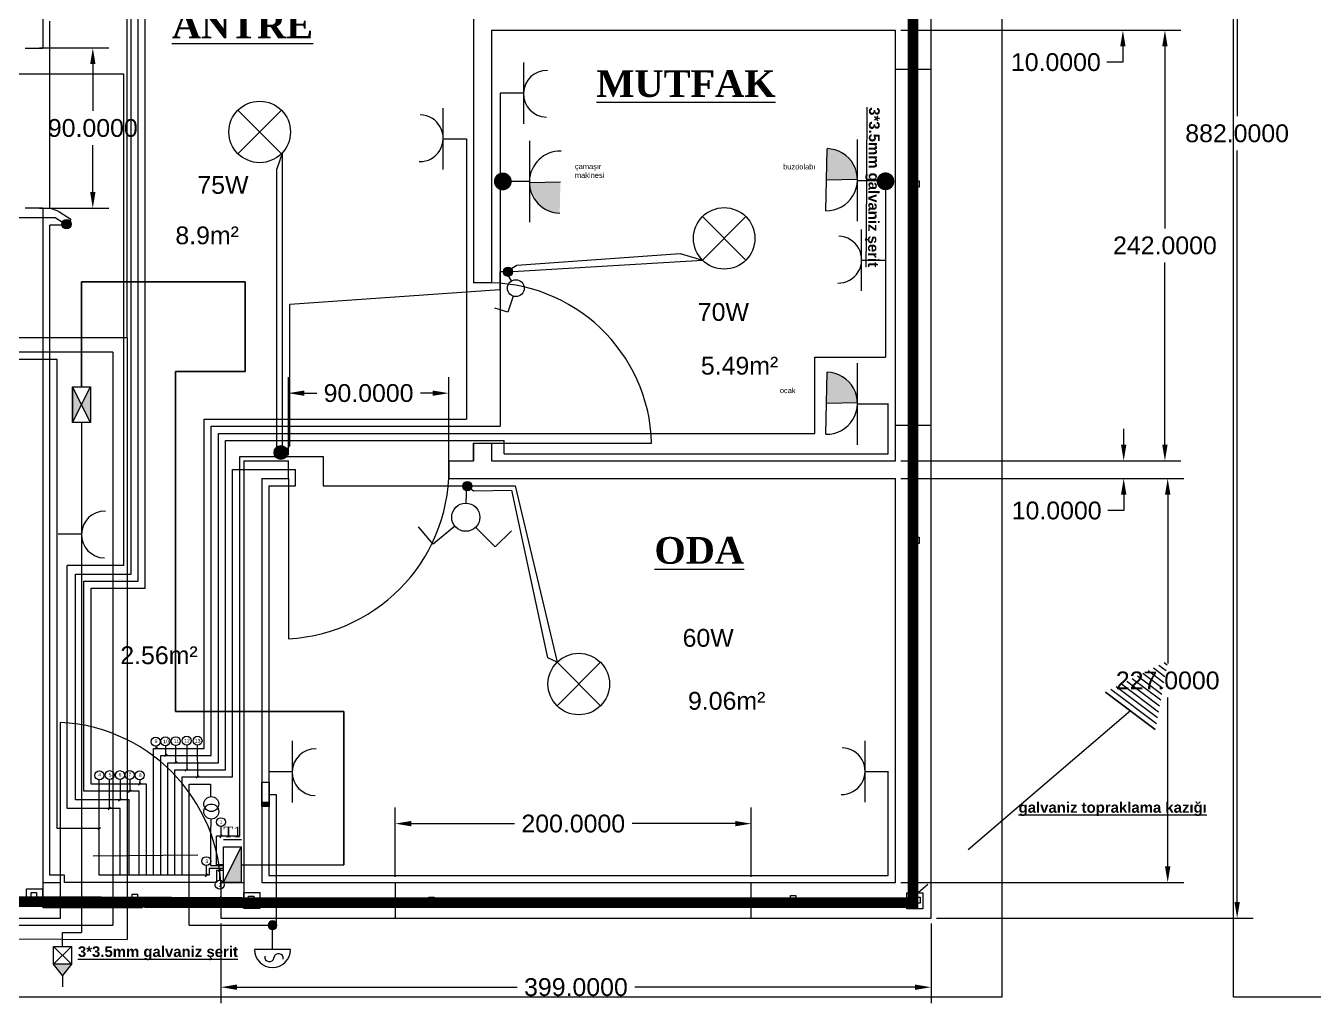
# Model space of a CAD drawing. Header units: millimetres. Extents: x 50 to 5784, y -13 to 1597.
# Drawn here: x 1821 to 2545, y 225 to 775 of the extents above; entities that cross this region are included whole.
import ezdxf

# ---------------------------------------------------------------- set-up
doc = ezdxf.new("R2010")
doc.units = ezdxf.units.MM
doc.header["$MEASUREMENT"] = 0
doc.linetypes.add('ACAD_ISO02W100', pattern=[15, 12, -3])
for name, color, linetype in [('aydınlatma', 21, 'Continuous'), ('kapılar', 241, 'Continuous'), ('Layer4', 230, 'Continuous'), ('mimari proje', 2, 'Continuous'), ('oda isimleri', 191, 'Continuous'), ('priz', 91, 'Continuous'), ('semboller', 7, 'Continuous'), ('telefon', 220, 'Continuous'), ('topraklama', 97, 'ACAD_ISO02W100'), ('tv', 211, 'Continuous'), ('zil', 181, 'Continuous'), ('ölçekler', 241, 'Continuous')]:
    doc.layers.add(name, color=color, linetype=linetype)
doc.styles.get("Standard").update_dxf_attribs({"font": 'Arial.ttf'})
doc.dimstyles.get("Standard").update_dxf_attribs({"dimtxt": 0.2, "dimasz": 0.18, "dimexe": 0.18, "dimexo": 0.0625, "dimgap": 0.09, "dimtad": 0, "dimtih": 1, "dimtoh": 1, "dimdec": 4, "dimzin": 0, "dimdsep": 46, "dimtxsty": 'Standard', "dimcen": 0.09, "dimadec": 0, "dimazin": 0, "dimtfac": 1, "dimtdec": 4, "dimtofl": 0, "dimtmove": 0, "dimatfit": 3, "dimfxl": 1, "dimtolj": 1, "dimtzin": 0, "dimarcsym": 0})

# ---------------------------------------------------------------- blocks, each defined once
blk = doc.blocks.new('*D6')
at = {"layer": 'Defpoints', "color": 0, "transparency": 16777216}
for p in [(2329.58, 1155.17), (2329.58, 273.17), (2501.54, 273.17)]:
    blk.add_point(p, dxfattribs=at)
at = {"layer": 'ölçekler', "color": 0, "lineweight": -2, "transparency": 16777216}
for p, q in [((2332.7, 1155.17), (2510.54, 1155.17)), ((2501.54, 1146.17), (2501.54, 723.77)), ((2501.54, 282.17), (2501.54, 704.56)), ((2332.7, 273.17), (2510.54, 273.17))]:
    blk.add_line(p, q, dxfattribs=at)
at = {"layer": 'ölçekler', "color": 0, "transparency": 16777216}
for points in [[(2500.04, 1146.17), (2503.04, 1146.17), (2501.54, 1155.17)], [(2500.04, 282.17), (2503.04, 282.17), (2501.54, 273.17)]]:
    blk.add_solid(points, dxfattribs=at)
at = {"layer": 'ölçekler', "color": 0, "transparency": 16777216, "insert": (2501.54, 714.17), "char_height": 10, "attachment_point": 5}
blk.add_mtext('\\A1;882.0000', dxfattribs=at)
blk = doc.blocks.new('*D8')
at = {"layer": 'Defpoints', "color": 0, "transparency": 16777216}
for p in [(2309.58, 782.17), (2309.58, 772.17), (2437.36, 772.17)]:
    blk.add_point(p, dxfattribs=at)
at = {"layer": 'ölçekler', "color": 0, "lineweight": -2, "transparency": 16777216}
for p, q in [((2437.36, 791.17), (2437.36, 800.17)), ((2312.7, 782.17), (2446.36, 782.17)), ((2312.7, 772.17), (2446.36, 772.17)), ((2437.36, 763.17), (2437.36, 754.17)), ((2437.36, 754.17), (2428.36, 754.17))]:
    blk.add_line(p, q, dxfattribs=at)
at = {"layer": 'ölçekler', "color": 0, "transparency": 16777216}
for points in [[(2435.86, 791.17), (2438.86, 791.17), (2437.36, 782.17)], [(2435.86, 763.17), (2438.86, 763.17), (2437.36, 772.17)]]:
    blk.add_solid(points, dxfattribs=at)
at = {"layer": 'ölçekler', "color": 0, "transparency": 16777216, "insert": (2399.7, 754.17), "char_height": 10, "attachment_point": 5}
blk.add_mtext('\\A1;10.0000', dxfattribs=at)
blk = doc.blocks.new('*D9')
at = {"layer": 'Defpoints', "color": 0, "transparency": 16777216}
for p in [(2309.58, 772.17), (2309.58, 530.17), (2460.98, 530.17)]:
    blk.add_point(p, dxfattribs=at)
at = {"layer": 'ölçekler', "color": 0, "lineweight": -2, "transparency": 16777216}
for p, q in [((2312.7, 772.17), (2469.98, 772.17)), ((2460.98, 763.17), (2460.98, 660.77)), ((2460.98, 539.17), (2460.98, 641.56)), ((2312.7, 530.17), (2469.98, 530.17))]:
    blk.add_line(p, q, dxfattribs=at)
at = {"layer": 'ölçekler', "color": 0, "transparency": 16777216}
for points in [[(2459.48, 763.17), (2462.48, 763.17), (2460.98, 772.17)], [(2459.48, 539.17), (2462.48, 539.17), (2460.98, 530.17)]]:
    blk.add_solid(points, dxfattribs=at)
at = {"layer": 'ölçekler', "color": 0, "transparency": 16777216, "insert": (2460.98, 651.17), "char_height": 10, "attachment_point": 5}
blk.add_mtext('\\A1;242.0000', dxfattribs=at)
blk = doc.blocks.new('*D10')
at = {"layer": 'Defpoints', "color": 0, "transparency": 16777216}
for p in [(2309.58, 530.17), (2309.58, 520.17), (2437.81, 520.17)]:
    blk.add_point(p, dxfattribs=at)
at = {"layer": 'ölçekler', "color": 0, "lineweight": -2, "transparency": 16777216}
for p, q in [((2437.81, 539.17), (2437.81, 548.17)), ((2312.7, 530.17), (2446.81, 530.17)), ((2312.7, 520.17), (2446.81, 520.17)), ((2437.81, 511.17), (2437.81, 502.17)), ((2437.81, 502.17), (2428.81, 502.17))]:
    blk.add_line(p, q, dxfattribs=at)
at = {"layer": 'ölçekler', "color": 0, "transparency": 16777216}
for points in [[(2436.31, 539.17), (2439.31, 539.17), (2437.81, 530.17)], [(2436.31, 511.17), (2439.31, 511.17), (2437.81, 520.17)]]:
    blk.add_solid(points, dxfattribs=at)
at = {"layer": 'ölçekler', "color": 0, "transparency": 16777216, "insert": (2400.16, 502.17), "char_height": 10, "attachment_point": 5}
blk.add_mtext('\\A1;10.0000', dxfattribs=at)
blk = doc.blocks.new('*D11')
at = {"layer": 'Defpoints', "color": 0, "transparency": 16777216}
for p in [(2309.58, 520.17), (2309.58, 293.17), (2462.53, 293.17)]:
    blk.add_point(p, dxfattribs=at)
at = {"layer": 'ölçekler', "color": 0, "lineweight": -2, "transparency": 16777216}
for p, q in [((2312.7, 520.17), (2471.53, 520.17)), ((2462.53, 511.17), (2462.53, 416.27)), ((2462.53, 302.17), (2462.53, 397.06)), ((2312.7, 293.17), (2471.53, 293.17))]:
    blk.add_line(p, q, dxfattribs=at)
at = {"layer": 'ölçekler', "color": 0, "transparency": 16777216}
for points in [[(2461.03, 511.17), (2464.03, 511.17), (2462.53, 520.17)], [(2461.03, 302.17), (2464.03, 302.17), (2462.53, 293.17)]]:
    blk.add_solid(points, dxfattribs=at)
at = {"layer": 'ölçekler', "color": 0, "transparency": 16777216, "insert": (2462.53, 406.67), "char_height": 10, "attachment_point": 5}
blk.add_mtext('\\A1;227.0000', dxfattribs=at)
blk = doc.blocks.new('*D24')
at = {"layer": 'Defpoints', "color": 0, "transparency": 16777216}
for p in [(1930.58, 273.17), (2329.58, 273.17), (2329.58, 234.31)]:
    blk.add_point(p, dxfattribs=at)
at = {"layer": 'ölçekler', "color": 0, "lineweight": -2, "transparency": 16777216}
for p, q in [((1930.58, 270.04), (1930.58, 225.31)), ((2329.58, 270.04), (2329.58, 225.31)), ((1939.58, 234.31), (2097.07, 234.31)), ((2320.58, 234.31), (2163.09, 234.31))]:
    blk.add_line(p, q, dxfattribs=at)
at = {"layer": 'ölçekler', "color": 0, "transparency": 16777216}
for points in [[(1939.58, 235.81), (1939.58, 232.81), (1930.58, 234.31)], [(2320.58, 235.81), (2320.58, 232.81), (2329.58, 234.31)]]:
    blk.add_solid(points, dxfattribs=at)
at = {"layer": 'ölçekler', "color": 0, "transparency": 16777216, "insert": (2130.08, 234.31), "char_height": 10, "attachment_point": 5}
blk.add_mtext('\\A1;399.0000', dxfattribs=at)
blk = doc.blocks.new('*D25')
at = {"layer": 'Defpoints', "color": 0, "transparency": 16777216}
for p in [(1825.58, 762.17), (1825.58, 672.17), (1858.66, 672.17)]:
    blk.add_point(p, dxfattribs=at)
at = {"layer": 'ölçekler', "color": 0, "lineweight": -2, "transparency": 16777216}
for p, q in [((1828.7, 762.17), (1867.66, 762.17)), ((1858.66, 753.17), (1858.66, 726.77)), ((1858.66, 681.17), (1858.66, 707.56)), ((1828.7, 672.17), (1867.66, 672.17))]:
    blk.add_line(p, q, dxfattribs=at)
at = {"layer": 'ölçekler', "color": 0, "transparency": 16777216}
for points in [[(1857.16, 753.17), (1860.16, 753.17), (1858.66, 762.17)], [(1857.16, 681.17), (1860.16, 681.17), (1858.66, 672.17)]]:
    blk.add_solid(points, dxfattribs=at)
at = {"layer": 'ölçekler', "color": 0, "transparency": 16777216, "insert": (1858.66, 717.17), "char_height": 10, "attachment_point": 5}
blk.add_mtext('\\A1;90.0000', dxfattribs=at)
blk = doc.blocks.new('*D26')
at = {"layer": 'Defpoints', "color": 0, "transparency": 16777216}
for p in [(2058.58, 568.18), (1968.58, 530.17), (2058.58, 525.17)]:
    blk.add_point(p, dxfattribs=at)
at = {"layer": 'ölçekler', "color": 0, "lineweight": -2, "transparency": 16777216}
for p, q in [((1968.58, 533.29), (1968.58, 577.18)), ((2058.58, 528.29), (2058.58, 577.18)), ((1977.58, 568.18), (1984.46, 568.18)), ((2049.58, 568.18), (2042.7, 568.18))]:
    blk.add_line(p, q, dxfattribs=at)
at = {"layer": 'ölçekler', "color": 0, "transparency": 16777216}
for points in [[(1977.58, 569.68), (1977.58, 566.68), (1968.58, 568.18)], [(2049.58, 569.68), (2049.58, 566.68), (2058.58, 568.18)]]:
    blk.add_solid(points, dxfattribs=at)
at = {"layer": 'ölçekler', "color": 0, "transparency": 16777216, "insert": (2013.58, 568.18), "char_height": 10, "attachment_point": 5}
blk.add_mtext('\\A1;90.0000', dxfattribs=at)
blk = doc.blocks.new('*D29')
at = {"layer": 'Defpoints', "color": 0, "transparency": 16777216}
for p in [(2228.58, 326.24), (2028.58, 293.17), (2228.58, 293.17)]:
    blk.add_point(p, dxfattribs=at)
at = {"layer": 'ölçekler', "color": 0, "lineweight": -2, "transparency": 16777216}
for p, q in [((2028.58, 296.29), (2028.58, 335.24)), ((2228.58, 296.29), (2228.58, 335.24)), ((2037.58, 326.24), (2095.49, 326.24)), ((2219.58, 326.24), (2161.67, 326.24))]:
    blk.add_line(p, q, dxfattribs=at)
at = {"layer": 'ölçekler', "color": 0, "transparency": 16777216}
for points in [[(2037.58, 327.74), (2037.58, 324.74), (2028.58, 326.24)], [(2219.58, 327.74), (2219.58, 324.74), (2228.58, 326.24)]]:
    blk.add_solid(points, dxfattribs=at)
at = {"layer": 'ölçekler', "color": 0, "transparency": 16777216, "insert": (2128.58, 326.24), "char_height": 10, "attachment_point": 5}
blk.add_mtext('\\A1;200.0000', dxfattribs=at)
blk = doc.blocks.new('buat')
at = {"layer": 'semboller'}
h = blk.add_hatch(color=256, dxfattribs=at)
h.dxf.hatch_style = 1
h.paths.add_polyline_path([(0.71, 0.14, 1), (-1.29, 0.14, 1)])
blk.add_circle((-0.29, 0.14), 1, dxfattribs=at)
blk = doc.blocks.new('tek kutup anahtar')
at = {"layer": 'semboller'}
for p, q in [((-4.88, -0.04), (-11.18, -0.04)), ((2.99, -3.43), (9.33, -10.44)), ((9.33, -10.44), (3.79, -15.66))]:
    blk.add_line(p, q, dxfattribs=at)
blk.add_circle((-0.13, 0.09), 4.73, dxfattribs=at)
blk = doc.blocks.new('komütatör')
at = {"layer": 'semboller'}
for p, q in [((0.04, 8.65), (0.49, 19.2)), ((-18.4, -14.39), (-26.75, -4.74)), ((-6.2, -4.28), (-18.4, -14.39)), ((5.2, -4.76), (16.49, -15.88)), ((16.49, -15.88), (25.62, -6.98))]:
    blk.add_line(p, q, dxfattribs=at)
blk.add_circle((-0.09, 0.7), 7.92, dxfattribs=at)
blk = doc.blocks.new('bir faz priz')
at = {"layer": 'semboller'}
for p, q in [((0, 6.56), (0, -6.56)), ((0, 0), (-4.97, 0))]:
    blk.add_line(p, q, dxfattribs=at)
blk.add_arc((5, -0.11), 5, 88.7887, 268.7887, dxfattribs=at)
blk = doc.blocks.new('etanj priz')
at = {"layer": 'semboller'}
h = blk.add_hatch(color=256, dxfattribs=at)
h.dxf.hatch_style = 1
h.paths.add_polyline_path([(5, -0.11), (0, -0.21, 0.401883), (4.89, -5.1)])
blk.add_line((5, -0.11), (0, -0.21), dxfattribs=at)
at = {"layer": 'aydınlatma'}
blk.add_blockref('bir faz priz', (0, 0), dxfattribs=at)
blk = doc.blocks.new('priz buat')
at = {"layer": 'priz', "const_width": 5}
blk.add_lwpolyline([(-2.59, 0, 1), (2.41, 0, 1)], format="xyb", close=True, dxfattribs=at)
blk = doc.blocks.new('linye no')
at = {"layer": 'semboller'}
for p, q in [((0, 0), (-0.64, -0.76)), ((0, 5.43), (0, 0)), ((0, 0), (0.64, 0.76))]:
    blk.add_line(p, q, dxfattribs=at)
blk.add_circle((0, 7.96), 2.52, dxfattribs=at)
blk = doc.blocks.new('*D51')
at = {"layer": 'Defpoints', "color": 0, "ltscale": 10, "transparency": 16777216}
for p in [(1830.58, 293.17), (1943.58, 293.17), (1943.58, 279.02)]:
    blk.add_point(p, dxfattribs=at)
at = {"layer": 'ölçekler', "color": 0, "lineweight": -2, "ltscale": 10, "transparency": 16777216}
for p, q in [((1830.58, 293.1), (1830.58, 278.84)), ((1943.58, 293.1), (1943.58, 278.84)), ((1830.76, 279.02), (1886.43, 279.02)), ((1943.4, 279.02), (1887.73, 279.02))]:
    blk.add_line(p, q, dxfattribs=at)
at = {"layer": 'ölçekler', "color": 0, "ltscale": 10, "transparency": 16777216}
for points in [[(1830.76, 279.05), (1830.76, 278.99), (1830.58, 279.02)], [(1943.4, 279.05), (1943.4, 278.99), (1943.58, 279.02)]]:
    blk.add_solid(points, dxfattribs=at)
at = {"layer": 'ölçekler', "color": 0, "ltscale": 10, "transparency": 16777216, "insert": (1887.08, 279.02), "char_height": 0.2, "attachment_point": 5}
blk.add_mtext('\\A1;113.0000', dxfattribs=at)
blk = doc.blocks.new('at')
at = {"layer": 'semboller'}
h = blk.add_hatch(color=256, dxfattribs=at)
h.dxf.hatch_style = 1
h.paths.add_polyline_path([(-10, 5), (0, 0), (10, 5)])
h.paths.add_polyline_path([(10, -5), (0, 0), (-10, -5)])
for p, q in [((-10, -5), (10, 5)), ((10, 5), (-10, 5)), ((-10, 5), (10, -5))]:
    blk.add_line(p, q, dxfattribs=at)
blk.add_lwpolyline([(-10, 5), (10, 5), (10, -5), (-10, -5)], close=True, dxfattribs=at)
blk = doc.blocks.new('kompakt şalter')
at = {"layer": 'semboller', "ltscale": 10}
h = blk.add_hatch(color=256, dxfattribs=at)
h.dxf.hatch_style = 1
h.paths.add_polyline_path([(5, -5), (11.32, 0), (5, 5)])
for p, q in [((-5, 5), (5, 5)), ((-5, -5), (-5, 5)), ((-5, 5), (5, -5)), ((-5, -5), (5, 5)), ((5, 5), (5, -5)), ((5, 5), (11.32, 0)), ((11.32, 0), (5, -5)), ((5, -5), (-5, -5))]:
    blk.add_line(p, q, dxfattribs=at)
blk = doc.blocks.new('topraklama kazığı')
at = {"layer": 'topraklama', "ltscale": 10}
for p, q in [((-163.35, 111.87), (-161.94, 113.28)), ((-162.29, 108.69), (-158.76, 112.22)), ((-161.23, 105.51), (-155.58, 111.16)), ((-160.17, 102.32), (-152.39, 110.1)), ((-159.11, 99.14), (-149.21, 109.04)), ((-158.05, 95.96), (-146.03, 107.98)), ((-156.99, 92.78), (-142.85, 106.92)), ((-155.93, 89.6), (-139.67, 105.86)), ((-154.87, 86.41), (-136.48, 104.8)), ((-153.81, 83.23), (-133.3, 103.74)), ((-152.75, 80.05), (-130.12, 102.68)), ((-151.69, 76.87), (-126.94, 101.62)), ((-139.31, 89.24), (0, 0))]:
    blk.add_line(p, q, dxfattribs=at)
blk.add_lwpolyline([(-126.94, 101.62), (-126.94, 101.62), (-151.69, 76.87)], dxfattribs=at)

msp = doc.modelspace()

# ---------------------------------------------------------------- hatches: boundary and pattern name
at = {"layer": 'semboller', "ltscale": 10}
h = msp.add_hatch(color=256, dxfattribs=at)
h.dxf.hatch_style = 1
h.paths.add_polyline_path([(1953.57998, 338.61882), (1953.57998, 335.89853), (1957.66042, 335.89853), (1957.66042, 338.61882)])
at = {"layer": 'semboller'}
h = msp.add_hatch(color=256, dxfattribs=at)
h.dxf.hatch_style = 1
h.paths.add_polyline_path([(1942.07998, 293.16746), (1942.07998, 313.16746), (1932.07998, 293.16746)])
at = {"layer": 'semboller', "ltscale": 10}
h = msp.add_hatch(dxfattribs=at)
h.set_pattern_fill('ANSI31', color=256, scale=0.272029, angle=90)
h.set_pattern_definition([(135, (2386.029848, -190.105808), (-0.02404423, -0.02404423), [])])
h.paths.add_polyline_path([(1953.57998, 282.28628), (1953.57998, 279.56599), (1957.66042, 279.56599), (1957.66042, 282.28628)])
at = {"layer": 'zil', "ltscale": 10}
h = msp.add_hatch(color=256, dxfattribs=at)
h.dxf.hatch_style = 1
h.paths.add_polyline_path([(1957.12423, 269.16746), (1961.57998, 269.16746), (1961.57998, 270.72471, 0.709820855)])
h.paths.add_polyline_path([(1957.12423, 269.16746, 0.414213562), (1959.62423, 266.66746), (1959.62423, 269.16746)])
h.paths.add_polyline_path([(1959.62423, 269.16746), (1959.62423, 266.66746, 0.414213562), (1962.12423, 269.16746, 0.169713186), (1961.57998, 270.72471), (1961.57998, 269.16746)])

# ---------------------------------------------------------------- linework, layer by layer
at = {"layer": 'aydınlatma'}
for p, q in [((1834.57998, 672.16746), (1834.57998, 777.16746)), ((1965.29732, 703.48478), (1962.08587, 694.30446)), ((1965.29732, 532.63273), (1965.29732, 703.48478)), ((1962.08587, 532.63273), (1962.08587, 694.30446)), ((1804.69644, 666.91855), (1837.50382, 666.91855)), ((1839.64545, 670.29692), (1834.57998, 672.16746)), ((1837.50382, 666.91855), (1844.2098, 662.66746)), ((1839.64545, 670.29692), (1846.35144, 666.04583)), ((1846.35144, 666.04583), (1844.2098, 662.66746)), ((1834.57998, 297.19611), (1834.57998, 662.66746)), ((1844.2098, 662.66746), (1834.57998, 662.66746)), ((2096.78638, 640.16911), (2188.67432, 646.60303)), ((2188.67432, 646.60303), (2201.14157, 642.95152)), ((2091.50604, 636.41198), (2201.14157, 642.95152)), ((2091.50604, 636.41198), (2094.01587, 638.5063)), ((2094.01587, 638.5063), (2096.78638, 640.16911)), ((2091.50604, 636.41198), (2087.23742, 636.41198)), ((2087.23742, 636.41198), (2087.23742, 626.2279)), ((2087.23742, 626.2279), (1969.29732, 618.05876)), ((1969.29732, 539.16061), (1969.29732, 618.05876)), ((1969.29732, 539.16061), (1965.29732, 532.63273)), ((1941.22551, 367.91971), (1941.22551, 532.63273)), ((1941.22551, 532.63273), (1965.29732, 532.63273)), ((1965.29732, 532.63273), (1988.03603, 532.63273)), ((1965.29732, 532.63273), (1969.29732, 532.63273)), ((1988.03603, 532.63273), (1988.03603, 516.16746)), ((1988.03603, 516.16746), (2095.9222, 516.16746)), ((2068.75417, 516.16746), (2072.55118, 513.29806)), ((2085.91844, 516.16746), (2085.91844, 516.16746)), ((2095.9222, 516.16746), (2119.44374, 416.90403)), ((2072.55118, 513.29806), (2094.01564, 513.57054)), ((2114.2512, 419.3512), (2094.01564, 513.57054)), ((2119.44374, 416.90403), (2114.2512, 419.3512)), ((1941.22551, 349.98796), (1941.22551, 367.91971)), ((1941.22551, 319.11793), (1941.22551, 349.98796)), ((1928.07998, 303.16746), (1928.07998, 319.11793)), ((1941.22551, 319.11793), (1928.07998, 319.11793)), ((1834.57998, 302.25524), (1834.57998, 302.25524)), ((1842.79097, 297.19611), (1834.57998, 297.19611)), ((1842.79097, 293.19611), (1842.79097, 297.19611)), ((1932.07998, 303.16746), (1928.07998, 303.16746)), ((1932.07998, 299.86765), (1928.07998, 299.86765)), ((1928.07998, 299.86765), (1928.07998, 293.19611)), ((1928.07998, 293.19611), (1842.79097, 293.19611))]:
    msp.add_line(p, q, dxfattribs=at)
at = {"layer": 'kapılar'}
for p, q in [((2082.57998, 540.16746), (2172.57998, 540.16746)), ((1968.57998, 520.16746), (1968.57998, 430.16746)), ((1840.57998, 293.16746), (1840.57998, 383.16746))]:
    msp.add_line(p, q, dxfattribs=at)
for centre, radius, start, end in [((2080.07998, 537.66746), 92.53378, 1.5481577, 91.5481577), ((1963.57998, 525.16746), 95.13149, 273.0127875, 3.0127875), ((1835.57998, 288.16746), 95.13149, 356.9872125, 86.9872125)]:
    msp.add_arc(centre, radius, start, end, dxfattribs=at)
at = {"layer": 'Layer4', "ltscale": 10}
for points in [[(2499.47472, 1597.35318), (3829.61151, 1597.35318), (3829.61151, 228.68), (2499.47472, 228.68)], [(1403.14201, 1180.38156), (2369.30379, 1180.38156), (2369.30379, 228.68), (1403.14201, 228.68)]]:
    msp.add_lwpolyline(points, close=True, dxfattribs=at)
at = {"layer": 'mimari proje'}
for p, q in [((2329.57998, 273.16746), (2329.57998, 1155.16746)), ((1830.57998, 792.16746), (1830.57998, 762.16746)), ((2072.57998, 792.16746), (2072.57998, 630.16746)), ((2082.57998, 772.16746), (2309.57998, 772.16746)), ((2082.57998, 772.16746), (2082.57998, 630.16746)), ((2309.57998, 530.16746), (2309.57998, 772.16746)), ((1820.57998, 762.16746), (1830.57998, 762.16746)), ((2329.57998, 750.16746), (2309.57998, 750.16746)), ((2319.57998, 750.16746), (2319.57998, 550.16746)), ((2329.57998, 550.16746), (2329.57998, 750.16746)), ((1830.57998, 672.16746), (1820.57998, 672.16746)), ((1830.57998, 672.16746), (1830.57998, 293.16746)), ((2082.57998, 630.16746), (2072.57998, 630.16746)), ((2309.57998, 530.16746), (2309.57998, 550.16746)), ((2309.57998, 550.16746), (2329.57998, 550.16746)), ((2072.57998, 530.16746), (2072.57998, 540.16746)), ((2072.57998, 540.16746), (2082.57998, 540.16746)), ((2072.57998, 540.16746), (2072.57998, 530.16746)), ((2082.57998, 540.16746), (2082.57998, 530.16746)), ((1943.57998, 530.16746), (1968.57998, 530.16746)), ((1943.57998, 530.16746), (1943.57998, 293.16746)), ((1968.57998, 520.16746), (1968.57998, 530.16746)), ((2058.57998, 530.16746), (2058.57998, 520.16746)), ((2058.57998, 530.16746), (2072.57998, 530.16746)), ((2082.57998, 530.16746), (2309.57998, 530.16746)), ((1953.57998, 520.16746), (1968.57998, 520.16746)), ((1953.57998, 520.16746), (1953.57998, 293.16746)), ((1953.57998, 520.16746), (1968.57998, 520.16746)), ((2058.57998, 520.16746), (2309.57998, 520.16746)), ((2309.57998, 293.16746), (2309.57998, 520.16746)), ((1830.57998, 293.16746), (1840.57998, 293.16746)), ((1830.57998, 293.16746), (1840.57998, 293.16746)), ((1840.57998, 293.16746), (1840.57998, 293.16746)), ((1840.57998, 273.16746), (1840.57998, 293.16746)), ((1930.57998, 293.16746), (1930.57998, 273.16746)), ((1930.57998, 293.16746), (1943.57998, 293.16746)), ((1953.57998, 293.16746), (2309.57998, 293.16746)), ((1953.57998, 293.16746), (2028.57998, 293.16746)), ((2028.57998, 293.16746), (2028.57998, 273.16746)), ((2228.57998, 273.16746), (2228.57998, 293.16746)), ((2228.57998, 283.16746), (2028.57998, 283.16746)), ((1447.57998, 273.16746), (1840.57998, 273.16746)), ((1830.57998, 273.16746), (1840.57998, 273.16746)), ((1930.57998, 273.16746), (2329.57998, 273.16746)), ((2028.57998, 273.16746), (2228.57998, 273.16746))]:
    msp.add_line(p, q, dxfattribs=at)
at = {"layer": 'priz'}
for p, q in [((1884.16274, 697.11103), (1884.16274, 804.2381)), ((1888.16274, 697.11103), (1888.16274, 804.2381)), ((1880.16274, 697.11103), (1880.16274, 800.2381)), ((1876.16274, 747.37892), (1805.50493, 747.37892)), ((1876.16274, 697.11103), (1876.16274, 747.37892)), ((2087.52943, 736.71247), (2087.52943, 549.57284)), ((2068.57998, 711.16746), (2068.57998, 553.57284)), ((1876.16274, 471.25512), (1876.16274, 697.11103)), ((1880.16274, 466.53128), (1880.16274, 697.11103)), ((1884.16274, 462.53128), (1884.16274, 697.11103)), ((1888.16274, 458.53128), (1888.16274, 697.11103)), ((2304.00092, 687.78293), (2304.00092, 588.43247)), ((1838.57998, 587.18991), (1816.57998, 587.18991)), ((1838.57998, 323.51721), (1838.57998, 587.18991)), ((2264.2859, 545.57284), (2264.2859, 588.43247)), ((2264.2859, 588.43247), (2304.00092, 588.43247)), ((2305.57998, 534.16746), (2305.57998, 562.11477)), ((1921.22551, 368.49863), (1921.22551, 553.57284)), ((1921.22551, 553.57284), (2068.57998, 553.57284)), ((1925.22551, 364.49863), (1925.22551, 549.57284)), ((1925.22551, 549.57284), (2087.52943, 549.57284)), ((1929.22551, 360.49863), (1929.22551, 545.57284)), ((1929.22551, 545.57284), (2089.67131, 545.57284)), ((2089.67131, 545.57284), (2264.2859, 545.57284)), ((1933.22551, 532.63273), (1933.22551, 541.57284)), ((1933.22551, 541.57284), (2089.67131, 541.57284)), ((2089.67131, 534.16746), (2089.67131, 541.57284)), ((1933.22551, 356.49863), (1933.22551, 532.63273)), ((2089.67131, 534.16746), (2305.57998, 534.16746)), ((1937.22551, 352.49863), (1937.22551, 525.33051)), ((1937.22551, 525.33051), (1972.57998, 525.33051)), ((1972.57998, 516.16746), (1972.57998, 525.33051)), ((1957.57998, 516.16746), (1957.57998, 297.16746)), ((1957.57998, 516.16746), (1972.57998, 516.16746)), ((1844.2302, 334.77635), (1844.2302, 471.25512)), ((1876.16274, 471.25512), (1844.2302, 471.25512)), ((1848.95606, 339.53799), (1848.95606, 466.53128)), ((1848.95606, 466.53128), (1880.16274, 466.53128)), ((1853.68193, 344.49863), (1853.68193, 462.53128)), ((1853.68193, 462.53128), (1884.16274, 462.53128)), ((1857.68193, 458.53128), (1884.16274, 458.53128)), ((1857.68193, 348.49863), (1857.68193, 458.53128)), ((1884.16274, 458.53128), (1888.16274, 458.53128)), ((1892.79387, 297.19611), (1892.79387, 368.49863)), ((1892.79387, 368.49863), (1921.22551, 368.49863)), ((1896.79387, 297.19611), (1896.79387, 364.49863)), ((1896.79387, 364.49863), (1925.22551, 364.49863)), ((1900.79387, 297.19611), (1900.79387, 360.49863)), ((1900.79387, 360.49863), (1929.22551, 360.49863)), ((1904.79387, 297.19611), (1904.79387, 356.49863)), ((1904.79387, 356.49863), (1933.22551, 356.49863)), ((2305.57998, 297.16746), (2305.57998, 355.47527)), ((1888.79387, 348.49863), (1857.68193, 348.49863)), ((1888.79387, 297.19611), (1888.79387, 348.49863)), ((1908.79387, 297.19611), (1908.79387, 352.49863)), ((1908.79387, 352.49863), (1937.22551, 352.49863)), ((1884.79387, 344.49863), (1853.68193, 344.49863)), ((1884.79387, 297.19611), (1884.79387, 344.49863)), ((1874.04292, 334.77635), (1844.2302, 334.77635)), ((1879.04196, 339.53799), (1848.95606, 339.53799)), ((1874.04292, 297.19611), (1874.04292, 334.77635)), ((1879.04196, 297.19611), (1879.04196, 339.53799)), ((1862.22856, 323.51721), (1838.57998, 323.51721)), ((1862.22856, 297.19611), (1862.22856, 323.51721)), ((1924.07998, 297.19611), (1862.22856, 297.19611)), ((1932.07998, 300.99365), (1924.07998, 300.99365)), ((1924.07998, 300.99365), (1924.07998, 297.19611)), ((1957.57998, 297.16746), (2305.57998, 297.16746))]:
    msp.add_line(p, q, dxfattribs=at)
at = {"layer": 'semboller'}
for p, q in [((1940.18306, 727.21006), (1964.62258, 702.77054)), ((1940.18306, 702.77054), (1964.62258, 727.21006)), ((2270.442, 670.71296), (2271.17947, 705.59037)), ((2201.14157, 667.39104), (2225.58109, 642.95152)), ((2201.14157, 642.95152), (2225.58109, 667.39104)), ((2270.442, 545.0448), (2271.17947, 579.92221)), ((2119.44374, 416.90403), (2143.88326, 392.46451)), ((2119.44374, 392.46451), (2143.88326, 416.90403)), ((1894.04984, 369.82894), (1894.04984, 368.49863)), ((1894.23545, 368.62769), (1895.02951, 369.23553)), ((1899.55686, 369.96874), (1899.55686, 364.49863)), ((1905.10692, 370.07344), (1905.10692, 360.49863)), ((1911.39799, 370.28244), (1911.39799, 356.49863)), ((1917.30277, 370.17606), (1917.4092, 352.49863)), ((1894.23545, 368.62769), (1893.44139, 368.01985)), ((1899.6853, 364.65808), (1898.89124, 364.05024)), ((1899.6853, 364.65808), (1900.47936, 365.26592)), ((1905.20821, 360.57598), (1904.41415, 359.96814)), ((1905.20821, 360.57598), (1906.00227, 361.18382)), ((1911.28862, 356.41491), (1910.49456, 355.80707)), ((1911.28862, 356.41491), (1912.08267, 357.02275)), ((1862.22856, 323.51721), (1862.22856, 350.87586)), ((1868.01223, 334.77635), (1868.01223, 350.96579)), ((1873.9559, 350.9251), (1873.9559, 339.53799)), ((1879.45288, 350.97221), (1879.45288, 344.49863)), ((1885.04769, 348.49863), (1884.22747, 347.92658)), ((1885.04769, 350.91842), (1885.04769, 348.49863)), ((1885.04769, 348.49863), (1885.04769, 349.49863)), ((1885.04769, 348.49863), (1885.86791, 349.07069)), ((1917.56152, 352.49925), (1916.76746, 351.89141)), ((1917.56152, 352.49925), (1918.35558, 353.10709)), ((1879.45288, 344.49863), (1878.73208, 343.80548)), ((1879.45288, 344.49863), (1880.17367, 345.19179)), ((1868.01223, 334.77635), (1867.33355, 334.04192)), ((1868.01223, 334.77635), (1868.69092, 335.51078)), ((1873.9559, 339.53799), (1873.16184, 338.93014)), ((1873.9559, 339.53799), (1874.74996, 340.14583)), ((1862.22856, 323.51721), (1861.46185, 322.87522)), ((1862.22856, 323.51721), (1862.99527, 324.15921)), ((1932.07998, 293.16746), (1942.07998, 313.16746)), ((1858.8879, 308.09178), (1917.56784, 308.79855))]:
    msp.add_line(p, q, dxfattribs=at)
at = {"layer": 'semboller', "ltscale": 10}
for p, q in [((1852.2741, 571.74194), (1852.2741, 630.6631)), ((1852.2741, 630.6631), (1944.30596, 630.6631)), ((1944.30596, 630.6631), (1944.30596, 580.35258)), ((1944.30596, 580.35258), (1905.06404, 580.35258)), ((1905.06404, 580.35258), (1905.06404, 389.34314)), ((1852.2741, 551.74194), (1852.2741, 265.09982)), ((1905.06404, 389.34314), (1999.75652, 389.34314)), ((1999.75652, 389.34314), (1999.75652, 303.16746)), ((1925, 341.44609), (1925, 346.14779)), ((1925, 328.85221), (1925, 324.64915)), ((1840.57998, 286.37711), (1840.57998, 299.0483)), ((1942.07998, 303.16746), (1999.75652, 303.16746)), ((1953.57998, 279.56599), (1953.57998, 282.28628)), ((1953.57998, 282.28628), (1957.66042, 282.28628)), ((1841.65348, 257.20772), (1841.67073, 265.09982)), ((1841.67073, 265.09982), (1852.2741, 265.09982)), ((1959.62423, 255.5), (1959.62423, 265.62423)), ((1969.74846, 255.5), (1949.5, 255.5)), ((1841.65348, 240.88568), (1841.65348, 234.60991))]:
    msp.add_line(p, q, dxfattribs=at)
msp.add_lwpolyline([(1943.57998, 303.16746), (1999.75652, 303.16746), (1999.75652, 389.34314), (1905.06404, 389.34314), (1905.06404, 580.35258), (1944.30596, 580.35258), (1944.30596, 630.6631), (1852.2741, 630.6631), (1852.2741, 571.74194), (1852.2741, 571.74194)], dxfattribs=at)
msp.add_lwpolyline([(1953.57998, 335.89853), (1953.57998, 349.5), (1957.66042, 349.5), (1957.66042, 335.89853)], close=True, dxfattribs=at)
at = {"layer": 'semboller'}
msp.add_lwpolyline([(1932.07998, 293.16746), (1932.07998, 313.16746), (1942.07998, 313.16746), (1942.07998, 293.16746)], close=True, dxfattribs=at)
for centre, radius in [((1952.40282, 714.9903), 17.28135), ((2213.36133, 655.17128), 17.28135), ((2131.6635, 404.68427), 17.28135), ((1893.94815, 372.34964), 2.52275), ((1899.39116, 372.48604), 2.52275), ((1905.24476, 372.59242), 2.52275), ((1911.37186, 372.86666), 2.52275), ((1917.48409, 372.80519), 2.52275), ((1862.38898, 353.3935), 2.52275), ((1868.13431, 353.50035), 2.52275), ((1873.87453, 353.50035), 2.52275), ((1879.31264, 353.60101), 2.52275), ((1884.95216, 353.39968), 2.52275)]:
    msp.add_circle(centre, radius, dxfattribs=at)
at = {"layer": 'semboller', "ltscale": 10}
for centre in [(1925.22648, 337.24913), (1925.22656, 333.04916)]:
    msp.add_circle(centre, 4.20306, dxfattribs=at)
for centre, radius, start, end in [((1959.62423, 255.5), 10.12423, 180, 0), ((1957.84127, 251.31716), 2.63576, 171.12633328, 351.12633328), ((1963.04969, 250.504), 2.63576, 351.12633328, 171.12633328)]:
    msp.add_arc(centre, radius, start, end, dxfattribs=at)
at = {"layer": 'telefon', "ltscale": 10}
for p, q in [((1870, 591.18991), (1812.57998, 591.18991)), ((1870, 591.18991), (1870, 269.16746)), ((1807, 269.16746), (1870, 269.16746))]:
    msp.add_line(p, q, dxfattribs=at)
at = {"layer": 'topraklama', "ltscale": 10, "const_width": 6}
for points in [[(1834.08426, 282.43463), (1456.41768, 282.43463), (1456.46244, 1144.32976)], [(1456.46244, 1144.32976), (2319.35982, 1144.32976), (2319.35982, 281.90624), (1945.5123, 281.90624)], [(1834.08426, 282.43463), (1945.5123, 281.90624)]]:
    msp.add_lwpolyline(points, dxfattribs=at)
at = {"layer": 'topraklama', "ltscale": 10}
for points in [[(2319.99669, 687.50683), (2322.99669, 687.50683), (2322.99669, 684.00683), (2319.99669, 684.00683)], [(2319.89049, 487.15412), (2322.89049, 487.15412), (2322.89049, 483.65412), (2319.89049, 483.65412)], [(1821.41067, 289.6294), (1830.41067, 289.6294), (1830.41067, 280.6294), (1821.41067, 280.6294)], [(1823.99936, 287.53647), (1826.99936, 287.53647), (1826.99936, 284.03647), (1823.99936, 284.03647)], [(1880.75105, 286.61887), (1883.75105, 286.61887), (1883.75105, 283.11887), (1880.75105, 283.11887)], [(1943.52579, 287.50443), (1952.52579, 287.50443), (1952.52579, 278.50443), (1943.52579, 278.50443)], [(1946.11448, 285.4115), (1949.11448, 285.4115), (1949.11448, 281.9115), (1946.11448, 281.9115)], [(2047.48295, 284.92008), (2050.48295, 284.92008), (2050.48295, 281.42008), (2047.48295, 281.42008)], [(2250.58865, 285.84381), (2253.58865, 285.84381), (2253.58865, 282.34381), (2250.58865, 282.34381)], [(2315.99135, 287.42416), (2324.99135, 287.42416), (2324.99135, 278.42416), (2315.99135, 278.42416)], [(2320.3954, 284.97698), (2323.3954, 284.97698), (2323.3954, 281.47698), (2320.3954, 281.47698)]]:
    msp.add_lwpolyline(points, close=True, dxfattribs=at)
at = {"layer": 'tv', "ltscale": 10}
for p, q in [((1878, 599.18991), (1878, 792.16746)), ((1878, 599.18991), (1804.57998, 599.18991)), ((1878, 599.18991), (1878, 261.13025)), ((1798.5, 261.5), (1878, 261.13025))]:
    msp.add_line(p, q, dxfattribs=at)
at = {"layer": 'zil', "ltscale": 10}
for p, q in [((1912.79387, 348.49863), (1924.86275, 348.49863)), ((1912.79387, 269.16746), (1912.79387, 348.49863)), ((1925, 346.14779), (1925, 348.49863)), ((1957.66042, 342.69926), (1961.57998, 342.69926)), ((1961.57998, 342.69926), (1961.57998, 269.16746)), ((1925, 302.5), (1925, 324.64915)), ((1932.07998, 302.5), (1925, 302.5)), ((1912.79387, 269.16746), (1961.57998, 269.16746)), ((1959.62423, 265.62423), (1959.62423, 269.16746))]:
    msp.add_line(p, q, dxfattribs=at)
msp.add_lwpolyline([(1957.12423, 269.16746, 1), (1962.12423, 269.16746, 1)], format="xyb", close=True, dxfattribs=at)
msp.add_lwpolyline([(1957.12423, 269.16746, 1), (1962.12423, 269.16746, 1)], format="xyb", close=True, dxfattribs=at)

# ---------------------------------------------------------------- block references
at = {"layer": 'aydınlatma'}
for name, p, xscale, yscale, zscale in [('bir faz priz', (2100.59099, 736.71247), 2.629201554488943, 2.629201554488943, 2.629201554488943), ('buat', (1844.6632, 662.81988), 2.586972472869093, 2.586972472869093, 2.586972472869093), ('buat', (2092.66524, 636.05017), 2.586972472869093, 2.586972472869093, 2.586972472869093), ('buat', (1965.45848, 534.27052), 3.868243066750222, 3.868243066750222, 3.868243066750222), ('bir faz priz', (1852.2741, 489.01094), 2.629201554488943, 2.629201554488943, 2.629201554488943), ('bir faz priz', (1970.64153, 355.44858), 2.629201554488943, 2.629201554488943, 2.629201554488943)]:
    msp.add_blockref(name, p, dxfattribs=dict(at, xscale=xscale, yscale=yscale, zscale=zscale))
for name, p, xscale, yscale, zscale, rotation in [('bir faz priz', (2055.51843, 711.16746), 2.629201554488943, 2.629201554488943, 2.629201554488943, 180), ('bir faz priz', (2290.59317, 642.9029), 2.629201554488943, 2.629201554488943, 2.629201554488943, 180), ('buat', (2068.28665, 516.16746), 2.586972472869093, 2.586972472869093, 2.586972472869093, 188.5949983409083), ('bir faz priz', (2292.51843, 355.47527), 2.629201554488943, 2.629201554488943, 2.629201554488943, 180)]:
    msp.add_blockref(name, p, dxfattribs=dict(at, xscale=xscale, yscale=yscale, zscale=zscale, rotation=rotation))
at = {"layer": 'aydınlatma', "rotation": 299.7376603295205}
msp.add_blockref('tek kutup anahtar', (2096.31597, 627.01232), dxfattribs=at)
at = {"layer": 'aydınlatma'}
msp.add_blockref('komütatör', (2068.30071, 497.7609), dxfattribs=at)
at = {"layer": 'priz'}
for p in [(2089.07998, 687.19494), (2304.09404, 687.25643)]:
    msp.add_blockref('priz buat', p, dxfattribs=at)
at = {"layer": 'semboller', "xscale": 3.488520362526471, "yscale": 3.488520362526471, "zscale": 3.488520362526471}
msp.add_blockref('etanj priz', (2103.91052, 687.19494), dxfattribs=at)
at = {"layer": 'semboller', "xscale": 3.488520362526471, "yscale": 3.488520362526471, "zscale": 3.488520362526471, "rotation": 180}
for p in [(2288.24944, 687.78293), (2288.24944, 562.11477)]:
    msp.add_blockref('etanj priz', p, dxfattribs=at)
at = {"layer": 'semboller'}
for name, p, rotation in [('at', (1852.2741, 561.74194), 90), ('linye no', (1929.98923, 299.86765), 180), ('kompakt şalter', (1841.65348, 252.20772), 270)]:
    msp.add_blockref(name, p, dxfattribs=dict(at, rotation=rotation))
for p in [(1930.60271, 319.11793), (1922.4293, 297.19611)]:
    msp.add_blockref('linye no', p, dxfattribs=at)
at = {"layer": 'topraklama', "xscale": -1, "rotation": 7.978267097207139}
msp.add_blockref('topraklama kazığı', (2315.99135, 281.90624), dxfattribs=at)

# ---------------------------------------------------------------- texts
at = {"layer": 'oda isimleri', "attachment_point": 1}
for s, width, gutter_width, insert, char_height in [('{\\fTimes New Roman|b1|i0|c162|p0;\\LANTRE}', 229.4132673, 1, (1903.10599, 782.63858), 15), ('{\\fTimes New Roman|b1|i0|c162|p0;\\LMUTFAK}', 229.4132673, 1, (2141.56642, 749.6648), 15), ('{\\fTimes New Roman|b1|i0|c162|p0;\\LODA}', 229.4132673, 1, (2174.1704, 487.3274), 15), ('{\\fTimes New Roman|b0|i0|c162|p0;\\LT1}', 5, 50, (1932.07998, 324.53868), 6)]:
    msp.add_mtext_dynamic_manual_height_columns(s, width=width, gutter_width=gutter_width, heights=[0], dxfattribs=dict(at, insert=insert, char_height=char_height))
at = {"layer": 'semboller', "ltscale": 10, "char_height": 3, "attachment_point": 1}
for s, insert in [('çamaşır makinesi', (2129.50562, 697.15071)), ('buzdolabı', (2246.4937, 696.92592)), ('ocak', (2244.62722, 571.19657))]:
    msp.add_mtext_dynamic_manual_height_columns(s, width=10, gutter_width=50, heights=[0], dxfattribs=dict(at, insert=insert))
at = {"layer": 'semboller', "char_height": 10, "attachment_point": 1}
for s, width, insert in [('75W', 14.3463495, (1917.41098, 690.20992)), ('8.9m²', 28.8860661, (1905.04243, 661.8811)), ('70W', 14.3463495, (2198.56286, 618.8272)), ('5.49m²', 28.8860661, (2200.26931, 588.61808)), ('60W', 14.3463495, (2190.01185, 435.66969)), ('2.56m²', 28.8860661, (1874.1011, 425.8898)), ('9.06m²', 28.8860661, (2193.03002, 400.27109))]:
    msp.add_mtext_dynamic_manual_height_columns(s, width=width, gutter_width=50, heights=[0], dxfattribs=dict(at, insert=insert))
at = {"layer": 'semboller', "char_height": 2, "attachment_point": 1}
for s, insert in [('9', (1893.40977, 373.55991)), ('10', (1898.20354, 373.44845)), ('11', (1904.08464, 373.59664)), ('12', (1910.06459, 373.89304)), ('13', (1916.04453, 373.84364)), ('4', (1861.74262, 354.81159)), ('5', (1867.58196, 354.70249)), ('6', (1873.20301, 354.75704)), ('7', (1878.71492, 354.81159)), ('8', (1884.55426, 354.53884)), ('1', (1929.98955, 328.15739)), ('3', (1921.92182, 306.08906)), ('2', (1929.45276, 292.90615))]:
    msp.add_mtext(s, dxfattribs=dict(at, insert=insert))
at = {"layer": 'topraklama', "ltscale": 10, "insert": (2300.77983, 728.89465), "char_height": 6, "width": 93.4004541, "attachment_point": 1, "rotation": 269.57740696}
msp.add_mtext('{\\fArial|b1|i0|c162|p34;\\L3*3.5mm galvaniz şerit}', dxfattribs=at)
at = {"layer": 'topraklama', "ltscale": 10, "char_height": 6, "attachment_point": 1}
for s, insert, width in [('{\\fArial|b1|i0|c162|p34;\\Lgalvaniz topraklama kazığı}', (2378.78041, 338.36), 106.26701), ('{\\fArial|b1|i0|c162|p34;\\L3*3.5mm galvaniz şerit}', (1850.28678, 257.30897), 93.4004541)]:
    msp.add_mtext(s, dxfattribs=dict(at, insert=insert, width=width))

# ---------------------------------------------------------------- dimensions: what is measured, and where the dimension line sits
at = {"layer": 'ölçekler'}
for base, p1, p2, picture, middle in [((2501.54221, 273.16746), (2329.57998, 1155.16746), (2329.57998, 273.16746), '*D6', (2501.54221, 714.16746)), ((2437.35586, 772.16746), (2309.57998, 782.16746), (2309.57998, 772.16746), '*D8', (2399.7017, 754.16746)), ((2460.98301, 530.16746), (2309.57998, 772.16746), (2309.57998, 530.16746), '*D9', (2460.98301, 651.16746)), ((1858.66195, 672.16746), (1825.57998, 762.16746), (1825.57998, 672.16746), '*D25', (1858.66195, 717.16746)), ((2437.81419, 520.16746), (2309.57998, 530.16746), (2309.57998, 520.16746), '*D10', (2400.16003, 502.16746)), ((2462.52713, 293.16746), (2309.57998, 520.16746), (2309.57998, 293.16746), '*D11', (2462.52713, 406.66746))]:
    dim = msp.add_linear_dim(base=base, p1=p1, p2=p2, angle=90, dimstyle='Standard', override={"dimscale": 50}, dxfattribs=at)
    dim.commit()
    dim.dimension.update_dxf_attribs({"geometry": picture, "text_midpoint": middle})
for base, p1, p2, picture, middle in [((2058.57998, 568.17939), (1968.57998, 530.16746), (2058.57998, 525.16746), '*D26', (2013.57998, 568.17939)), ((2329.57998, 234.30555), (1930.57998, 273.16746), (2329.57998, 273.16746), '*D24', (2130.07998, 234.30555))]:
    dim = msp.add_linear_dim(base=base, p1=p1, p2=p2, dimstyle='Standard', override={"dimscale": 50}, dxfattribs=at)
    dim.commit()
    dim.dimension.update_dxf_attribs({"geometry": picture, "text_midpoint": middle})
dim = msp.add_linear_dim(base=(2228.57998, 326.24002), p1=(2028.57998, 293.16746), p2=(2228.57998, 293.16746), dimstyle='Standard', override={"dimscale": 50}, dxfattribs=at)
dim.commit()
dim.dimension.update_dxf_attribs({"geometry": '*D29', "text_midpoint": (2128.57998, 326.24002), "dimtype": 160})
at = {"layer": 'ölçekler', "ltscale": 10}
dim = msp.add_linear_dim(base=(1943.57998, 279.0179), p1=(1830.57998, 293.16746), p2=(1943.57998, 293.16746), dimstyle='Standard', dxfattribs=at)
dim.commit()
dim.dimension.update_dxf_attribs({"geometry": '*D51', "text_midpoint": (1887.07998, 279.0179)})

doc.saveas('drawing.dxf')
